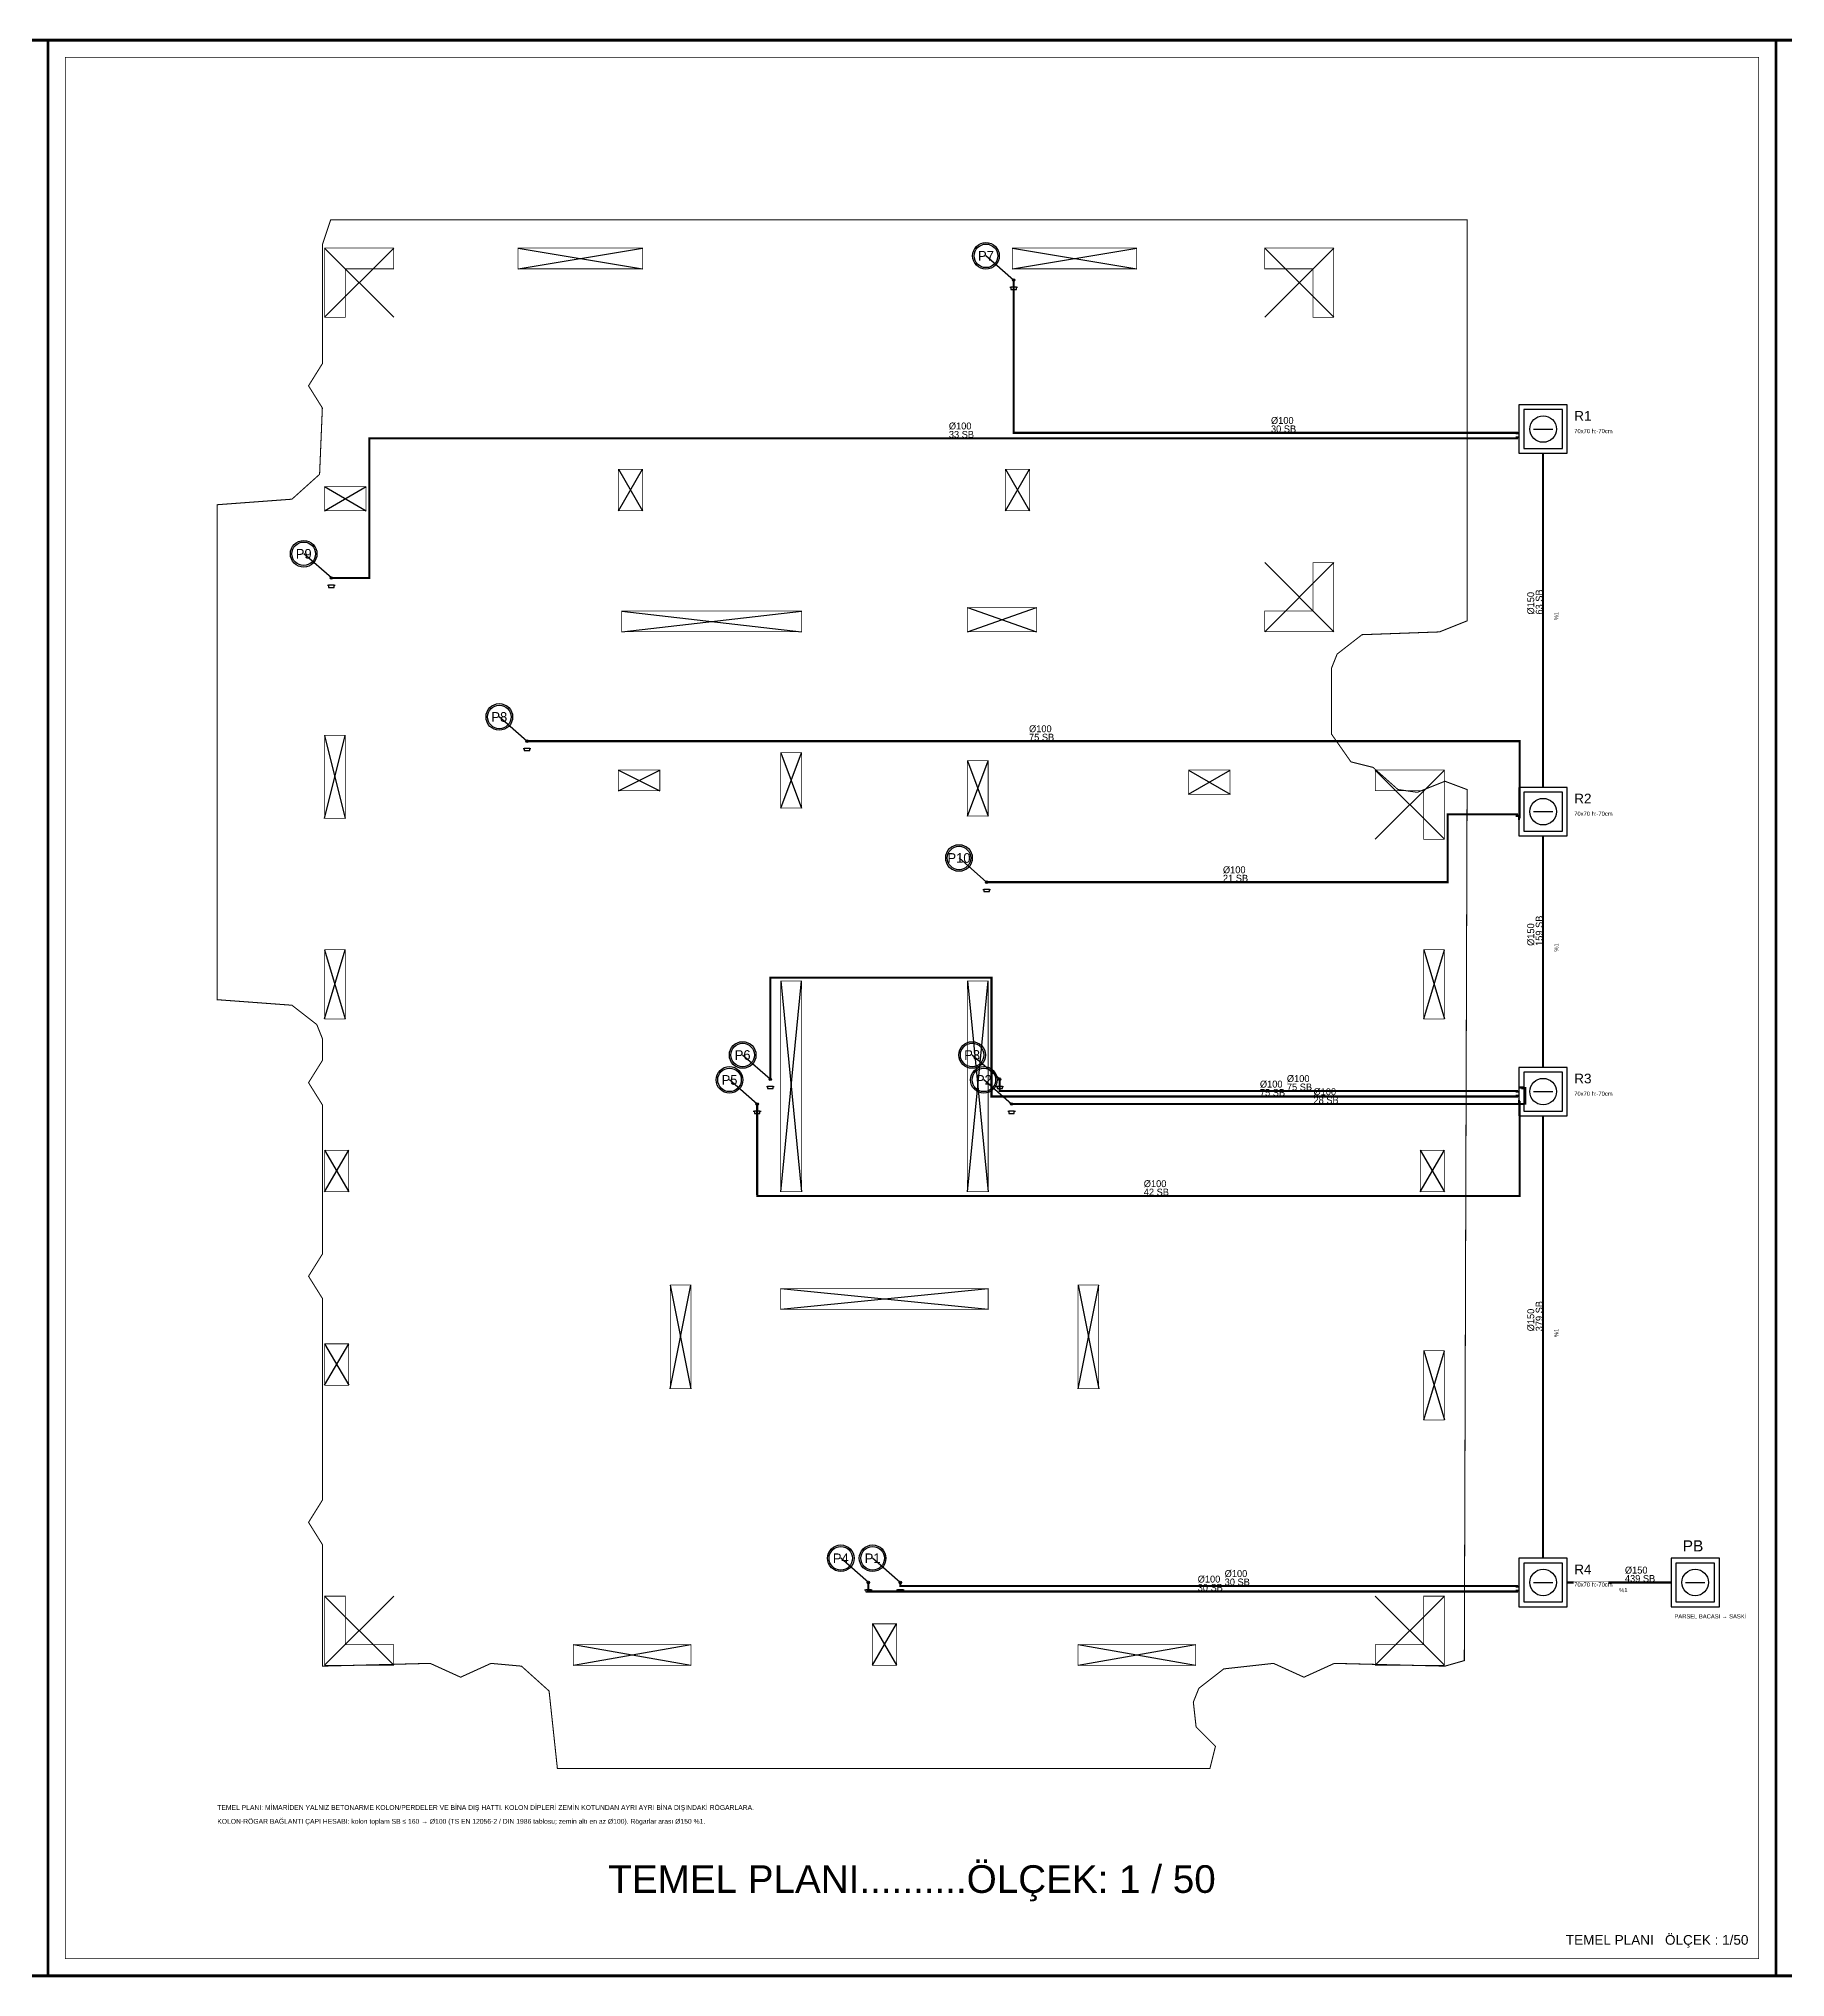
# Model space of a CAD drawing. Header units: centimetres. Extents: x -7420 to 31836, y -2 to 2802.
# Drawn here: x 4987 to 7513, y -2 to 2802 of the extents above; entities that cross this region are included whole.
import ezdxf
from ezdxf.enums import TextEntityAlignment as Align

# ---------------------------------------------------------------- set-up
doc = ezdxf.new("R2010")
doc.units = ezdxf.units.CM
doc.linetypes.add('DASHED', pattern=[18, 12, -6])
doc.linetypes.add('PIS', pattern=[38, 30, -8])
for name, color, linetype in [('ROTAS-BINA-HATTI', 8, 'DASHED'), ('ROTAS-KAT-ADI', 1, 'CONTINUOUS'), ('ROTAS-MIMARI-KOLON', 8, 'CONTINUOUS'), ('ROTAS-PAFTA', 7, 'CONTINUOUS'), ('ROTAS-PIS-SU-BORUSU', 6, 'PIS'), ('ROTAS-PISSU-CAP', 211, 'CONTINUOUS'), ('ROTAS-PISSU-KOLONNO', 211, 'CONTINUOUS'), ('ROTAS-ROGAR', 5, 'CONTINUOUS'), ('ROTAS-TEFRIS', 15, 'CONTINUOUS'), ('ROTAS-YAZI', 7, 'CONTINUOUS')]:
    doc.layers.add(name, color=color, linetype=linetype)
doc.styles.add('ROTAS', font='arial.ttf')

# ---------------------------------------------------------------- blocks, each defined once
blk = doc.blocks.new('ROTAS-PIS-SU-KOLON')
h = blk.add_hatch(color=256)
h.dxf.hatch_style = 1
h.paths.add_polyline_path([(1.5, 0), (1.5, 0.4), (1.3, 0.8), (1.1, 1.1), (0.8, 1.3), (0.4, 1.5), (0, 1.5), (-0.4, 1.5), (-0.8, 1.3), (-1.1, 1.1), (-1.3, 0.8), (-1.5, 0.4), (-1.5, 0), (-1.5, -0.4), (-1.3, -0.8), (-1.1, -1.1), (-0.8, -1.3), (-0.4, -1.5), (0, -1.5), (0.4, -1.5), (0.8, -1.3), (1.1, -1.1), (1.3, -0.8), (1.5, -0.4)])
blk.add_circle((0, 0), 3.5)
blk = doc.blocks.new('ROTAS-KOLON-NO-PIS-SU')
for radius in [27.5, 24.3]:
    blk.add_circle((0, 0), radius)
blk.add_attdef('K', text='', height=20).set_placement((0, 0), align=Align.MIDDLE_CENTER)
blk = doc.blocks.new('ROTAS-PIS-SU-CAP-SB')
for tag, p in [('PSCP_001', (0.83, 1.29)), ('PS_001', (0.83, 0.07))]:
    blk.add_attdef(tag, p, '', height=1)

msp = doc.modelspace()

# ---------------------------------------------------------------- linework, layer by layer
at = {"layer": 'ROTAS-BINA-HATTI', "const_width": 1.5}
msp.add_lwpolyline([(5409, 2540), (7053, 2540), (7053, 1960), (7013, 1944), (6901, 1940), (6865, 1912), (6857, 1892), (6857, 1796), (6885, 1756), (6917, 1748), (6953, 1716), (6981, 1712), (7021, 1728), (7053, 1716), (7049, 456), (7021, 448), (6861, 452), (6817, 432), (6773, 452), (6701, 444), (6665, 416), (6657, 396), (6661, 360), (6689, 332), (6681, 300), (5737, 300), (5725, 412), (5685, 448), (5641, 452), (5597, 432), (5553, 452), (5397, 448), (5397, 624), (5377, 656), (5397, 688), (5397, 980), (5377, 1012), (5397, 1044), (5397, 1260), (5377, 1292), (5397, 1324), (5397, 1356), (5389, 1376), (5353, 1404), (5245, 1412), (5245, 2128), (5353, 2136), (5393, 2172), (5397, 2268), (5377, 2300), (5397, 2332), (5397, 2504), (5409, 2540)], close=True, dxfattribs=at)
at = {"layer": 'ROTAS-MIMARI-KOLON'}
for p, q in [((5400.2, 2399.2), (5500.2, 2499.2)), ((5400.2, 2499.2), (5500.2, 2399.2)), ((5680.2, 2469.2), (5860.2, 2499.2)), ((5680.2, 2499.2), (5860.2, 2469.2)), ((6395.2, 2469.2), (6575.2, 2499.2)), ((6395.2, 2499.2), (6575.2, 2469.2)), ((6760.2, 2399.2), (6860.2, 2499.2)), ((6760.2, 2499.2), (6860.2, 2399.2)), ((5825.2, 2119.2), (5860.2, 2179.2)), ((5825.2, 2179.2), (5860.2, 2119.2)), ((6385.2, 2119.2), (6420.2, 2179.2)), ((6385.2, 2179.2), (6420.2, 2119.2)), ((5400.2, 2119.2), (5460.2, 2154.2)), ((5400.2, 2154.2), (5460.2, 2119.2)), ((6760.2, 1944.2), (6860.2, 2044.2)), ((6760.2, 2044.2), (6860.2, 1944.2)), ((5830.2, 1944.2), (6090.2, 1974.2)), ((5830.2, 1974.2), (6090.2, 1944.2)), ((6330.2, 1944.2), (6430.2, 1979.2)), ((6330.2, 1979.2), (6430.2, 1944.2)), ((5400.2, 1674.2), (5430.2, 1794.2)), ((5400.2, 1794.2), (5430.2, 1674.2)), ((6060.2, 1689.2), (6090.2, 1769.2)), ((6060.2, 1769.2), (6090.2, 1689.2)), ((5825.2, 1714.2), (5885.2, 1744.2)), ((5825.2, 1744.2), (5885.2, 1714.2)), ((6330.2, 1677.6), (6360.2, 1757.6)), ((6330.2, 1757.6), (6360.2, 1677.6)), ((6650.2, 1709.2), (6710.2, 1744.2)), ((6650.2, 1744.2), (6710.2, 1709.2)), ((6920.2, 1644.2), (7020.2, 1744.2)), ((6920.2, 1744.2), (7020.2, 1644.2)), ((5400.2, 1384.2), (5430.2, 1484.2)), ((5400.2, 1484.2), (5430.2, 1384.2)), ((6990.2, 1384.2), (7020.2, 1484.2)), ((6990.2, 1484.2), (7020.2, 1384.2)), ((6060.2, 1134.2), (6090.2, 1439.2)), ((6060.2, 1439.2), (6090.2, 1134.2)), ((6330.2, 1134.2), (6360.2, 1439.2)), ((6330.2, 1439.2), (6360.2, 1134.2)), ((5400.2, 1134.2), (5435.2, 1194.2)), ((5400.2, 1194.2), (5435.2, 1134.2)), ((6985.2, 1134.2), (7020.2, 1194.2)), ((6985.2, 1194.2), (7020.2, 1134.2)), ((5900.2, 849.2), (5930.2, 999.2)), ((5900.2, 999.2), (5930.2, 849.2)), ((6060.2, 964.2), (6360.2, 994.2)), ((6060.2, 994.2), (6360.2, 964.2)), ((6490.2, 849.2), (6520.2, 999.2)), ((6490.2, 999.2), (6520.2, 849.2)), ((5400.2, 854.2), (5435.2, 914.2)), ((5400.2, 914.2), (5435.2, 854.2)), ((6990.2, 804.2), (7020.2, 904.2)), ((6990.2, 904.2), (7020.2, 804.2)), ((5400.2, 449.2), (5500.2, 549.2)), ((5400.2, 549.2), (5500.2, 449.2)), ((6920.2, 449.2), (7020.2, 549.2)), ((6920.2, 549.2), (7020.2, 449.2)), ((6192.7, 449.2), (6227.7, 509.2)), ((6192.7, 509.2), (6227.7, 449.2)), ((5760.2, 449.2), (5930.2, 479.2)), ((5760.2, 479.2), (5930.2, 449.2)), ((6490.2, 449.2), (6660.2, 479.2)), ((6490.2, 479.2), (6660.2, 449.2))]:
    msp.add_line(p, q, dxfattribs=at)
at = {"layer": 'ROTAS-MIMARI-KOLON', "const_width": 1}
for points in [[(5500.2, 2499.2), (5500.2, 2469.2), (5430.2, 2469.2), (5430.2, 2399.2), (5400.2, 2399.2), (5400.2, 2499.2), (5500.2, 2499.2)], [(5860.2, 2499.2), (5860.2, 2469.2), (5680.2, 2469.2), (5680.2, 2499.2), (5860.2, 2499.2)], [(6575.2, 2499.2), (6575.2, 2469.2), (6395.2, 2469.2), (6395.2, 2499.2), (6575.2, 2499.2)], [(6860.2, 2499.2), (6860.2, 2399.2), (6830.2, 2399.2), (6830.2, 2469.2), (6760.2, 2469.2), (6760.2, 2499.2), (6860.2, 2499.2)], [(5860.2, 2179.2), (5860.2, 2119.2), (5825.2, 2119.2), (5825.2, 2179.2), (5860.2, 2179.2)], [(6420.2, 2179.2), (6420.2, 2119.2), (6385.2, 2119.2), (6385.2, 2179.2), (6420.2, 2179.2)], [(5460.2, 2154.2), (5460.2, 2119.2), (5400.2, 2119.2), (5400.2, 2154.2), (5460.2, 2154.2)], [(6860.2, 2044.2), (6860.2, 1944.2), (6760.2, 1944.2), (6760.2, 1974.2), (6830.2, 1974.2), (6830.2, 2044.2), (6860.2, 2044.2)], [(6090.2, 1974.2), (6090.2, 1944.2), (5830.2, 1944.2), (5830.2, 1974.2), (6090.2, 1974.2)], [(6430.2, 1979.2), (6430.2, 1944.2), (6330.2, 1944.2), (6330.2, 1979.2), (6430.2, 1979.2)], [(5430.2, 1794.2), (5430.2, 1674.2), (5400.2, 1674.2), (5400.2, 1794.2), (5430.2, 1794.2)], [(6090.2, 1769.2), (6090.2, 1689.2), (6060.2, 1689.2), (6060.2, 1769.2), (6090.2, 1769.2)], [(5885.2, 1744.2), (5885.2, 1714.2), (5825.2, 1714.2), (5825.2, 1744.2), (5885.2, 1744.2)], [(6360.2, 1757.6), (6360.2, 1677.6), (6330.2, 1677.6), (6330.2, 1757.6), (6360.2, 1757.6)], [(6710.2, 1744.2), (6710.2, 1709.2), (6650.2, 1709.2), (6650.2, 1744.2), (6710.2, 1744.2)], [(7020.2, 1744.2), (7020.2, 1644.2), (6990.2, 1644.2), (6990.2, 1714.2), (6920.2, 1714.2), (6920.2, 1744.2), (7020.2, 1744.2)], [(5430.2, 1484.2), (5430.2, 1384.2), (5400.2, 1384.2), (5400.2, 1484.2), (5430.2, 1484.2)], [(7020.2, 1484.2), (7020.2, 1384.2), (6990.2, 1384.2), (6990.2, 1484.2), (7020.2, 1484.2)], [(6090.2, 1439.2), (6090.2, 1134.2), (6060.2, 1134.2), (6060.2, 1439.2), (6090.2, 1439.2)], [(6360.2, 1439.2), (6360.2, 1134.2), (6330.2, 1134.2), (6330.2, 1439.2), (6360.2, 1439.2)], [(5435.2, 1194.2), (5435.2, 1134.2), (5400.2, 1134.2), (5400.2, 1194.2), (5435.2, 1194.2)], [(7020.2, 1194.2), (7020.2, 1134.2), (6985.2, 1134.2), (6985.2, 1194.2), (7020.2, 1194.2)], [(5930.2, 999.2), (5930.2, 849.2), (5900.2, 849.2), (5900.2, 999.2), (5930.2, 999.2)], [(6360.2, 964.2), (6060.2, 964.2), (6060.2, 994.2), (6360.2, 994.2), (6360.2, 964.2)], [(6520.2, 999.2), (6520.2, 849.2), (6490.2, 849.2), (6490.2, 999.2), (6520.2, 999.2)], [(5435.2, 914.2), (5435.2, 854.2), (5400.2, 854.2), (5400.2, 914.2), (5435.2, 914.2)], [(7020.2, 904.2), (7020.2, 804.2), (6990.2, 804.2), (6990.2, 904.2), (7020.2, 904.2)], [(5430.2, 549.2), (5430.2, 479.2), (5500.2, 479.2), (5500.2, 449.2), (5400.2, 449.2), (5400.2, 549.2), (5430.2, 549.2)], [(7020.2, 549.2), (7020.2, 449.2), (6920.2, 449.2), (6920.2, 479.2), (6990.2, 479.2), (6990.2, 549.2), (7020.2, 549.2)], [(6227.7, 509.2), (6227.7, 449.2), (6192.7, 449.2), (6192.7, 509.2), (6227.7, 509.2)], [(5930.2, 479.2), (5930.2, 449.2), (5760.2, 449.2), (5760.2, 479.2), (5930.2, 479.2)], [(6660.2, 479.2), (6660.2, 449.2), (6490.2, 449.2), (6490.2, 479.2), (6660.2, 479.2)]]:
    msp.add_lwpolyline(points, close=True, dxfattribs=at)
at = {"layer": 'ROTAS-PAFTA'}
for points, const_width in [([(2500, 0), (5000, 0), (5000, 2800), (2500, 2800)], 4), ([(5000, 0), (7500, 0), (7500, 2800), (5000, 2800)], 4), ([(7500, 0), (10000, 0), (10000, 2800), (7500, 2800)], 4), ([(5025, 25), (7475, 25), (7475, 2775), (5025, 2775)], 1)]:
    msp.add_lwpolyline(points, close=True, dxfattribs=dict(at, const_width=const_width))
at = {"layer": 'ROTAS-PIS-SU-BORUSU'}
for p, q in [((6391.4, 2442.6), (6392.9, 2442.6)), ((6401.1, 2442.6), (6402.6, 2442.6)), ((5404.4, 2011.6), (5405.9, 2011.6)), ((5414.1, 2011.6), (5415.6, 2011.6)), ((5687.4, 1775.6), (5688.9, 1775.6)), ((5697.1, 1775.6), (5698.6, 1775.6)), ((6352.4, 1571.6), (6353.9, 1571.6)), ((6362.1, 1571.6), (6363.6, 1571.6)), ((6039.4, 1286.6), (6040.9, 1286.6)), ((6049.1, 1286.6), (6050.6, 1286.6)), ((6371.4, 1286.6), (6372.9, 1286.6)), ((6381.1, 1286.6), (6382.6, 1286.6)), ((6020.4, 1250.6), (6021.9, 1250.6)), ((6030.1, 1250.6), (6031.6, 1250.6)), ((6388.4, 1250.6), (6389.9, 1250.6)), ((6398.1, 1250.6), (6399.6, 1250.6)), ((6181.4, 558.6), (6182.9, 558.6)), ((6191.1, 558.6), (6192.6, 558.6)), ((6227.4, 558.6), (6228.9, 558.6)), ((6237.1, 558.6), (6238.6, 558.6))]:
    msp.add_line(p, q, dxfattribs=at)
for points in [[(6393, 2439.4), (6401, 2439.4), (6401, 2442.6), (6393, 2442.6)], [(5406, 2008.4), (5414, 2008.4), (5414, 2011.6), (5406, 2011.6)], [(5689, 1772.4), (5697, 1772.4), (5697, 1775.6), (5689, 1775.6)], [(6354, 1568.4), (6362, 1568.4), (6362, 1571.6), (6354, 1571.6)], [(6041, 1283.4), (6049, 1283.4), (6049, 1286.6), (6041, 1286.6)], [(6373, 1283.4), (6381, 1283.4), (6381, 1286.6), (6373, 1286.6)], [(6022, 1247.4), (6030, 1247.4), (6030, 1250.6), (6022, 1250.6)], [(6390, 1247.4), (6398, 1247.4), (6398, 1250.6), (6390, 1250.6)], [(6183, 555.4), (6191, 555.4), (6191, 558.6), (6183, 558.6)], [(6229, 555.4), (6237, 555.4), (6237, 558.6), (6229, 558.6)]]:
    msp.add_lwpolyline(points, close=True, dxfattribs=at)
at = {"layer": 'ROTAS-PIS-SU-BORUSU', "const_width": 3}
for points in [[(6397, 2453), (6397, 2232), (7125, 2232), (7125, 2231.5), (7128, 2231.5)], [(5410, 2022), (5465, 2022), (5465, 2224), (7125, 2224), (7125, 2225.5), (7128, 2225.5)], [(7163, 2202.5), (7163, 1719)], [(5693, 1786), (7129, 1786), (7129, 1676), (7128, 1676), (7128, 1672)], [(6358, 1582), (7025, 1582), (7025, 1680), (7125, 1680), (7125, 1678), (7128, 1678)], [(7163, 1649), (7163, 1314)], [(6045, 1297), (6045, 1444), (6365, 1444), (6365, 1272), (7125, 1272), (7125, 1273), (7128, 1273)], [(6377, 1297), (6377, 1280), (7125, 1280), (7125, 1279), (7128, 1279)], [(6026, 1261), (6026, 1128), (6025, 1128), (7129, 1128), (7129, 1264), (7128, 1264), (7128, 1267)], [(6394, 1261), (7137, 1261), (7137, 1260), (7137, 1284), (7133, 1284), (7133, 1285), (7128, 1285)], [(7163, 1244), (7163, 604)], [(6187, 569), (6187, 556), (6185, 556), (7125, 556), (7125, 557), (7128, 557)], [(6233, 569), (6233, 564), (7125, 564), (7125, 563), (7128, 563)], [(7198, 569), (7348, 569)]]:
    msp.add_lwpolyline(points, dxfattribs=at)
at = {"layer": 'ROTAS-PISSU-KOLONNO'}
for p, q in [((6397, 2453), (6357, 2488)), ((5410, 2022), (5370, 2057)), ((5693, 1786), (5653, 1821)), ((6358, 1582), (6318, 1617)), ((6045, 1297), (6005, 1332)), ((6377, 1297), (6337, 1332)), ((6026, 1261), (5986, 1296)), ((6394, 1261), (6354, 1296)), ((6187, 569), (6147, 604)), ((6233, 569), (6193, 604))]:
    msp.add_line(p, q, dxfattribs=at)
at = {"layer": 'ROTAS-ROGAR'}
for p, q in [((7149, 2237.5), (7177, 2237.5)), ((7149, 1684), (7177, 1684)), ((7149, 1279), (7177, 1279)), ((7149, 569), (7177, 569)), ((7369, 569), (7397, 569))]:
    msp.add_line(p, q, dxfattribs=at)
for points in [[(7128, 2202.5), (7198, 2202.5), (7198, 2272.5), (7128, 2272.5)], [(7135, 2209.5), (7191, 2209.5), (7191, 2265.5), (7135, 2265.5)], [(7128, 1649), (7198, 1649), (7198, 1719), (7128, 1719)], [(7135, 1656), (7191, 1656), (7191, 1712), (7135, 1712)], [(7128, 1244), (7198, 1244), (7198, 1314), (7128, 1314)], [(7135, 1251), (7191, 1251), (7191, 1307), (7135, 1307)], [(7128, 534), (7198, 534), (7198, 604), (7128, 604)], [(7135, 541), (7191, 541), (7191, 597), (7135, 597)], [(7348, 534), (7418, 534), (7418, 604), (7348, 604)], [(7355, 541), (7411, 541), (7411, 597), (7355, 597)]]:
    msp.add_lwpolyline(points, close=True, dxfattribs=at)
for centre in [(7163, 2237.5), (7163, 1684), (7163, 1279), (7163, 569), (7383, 569)]:
    msp.add_circle(centre, 19.2, dxfattribs=at)

# ---------------------------------------------------------------- block references
at = {"layer": 'ROTAS-TEFRIS'}
ref = msp.add_blockref('ROTAS-KOLON-NO-PIS-SU', (6357, 2488), dxfattribs=dict(at, xscale=0.7, yscale=0.7))
ref.add_attrib('K', 'P7', dxfattribs={"height": 14}).set_placement((6357, 2488), align=Align.MIDDLE_CENTER)
at = {"layer": 'ROTAS-TEFRIS', "xscale": 0.5, "yscale": 0.5}
for p in [(6397, 2453), (5410, 2022), (5693, 1786), (6358, 1582), (6045, 1297), (6377, 1297), (6026, 1261), (6394, 1261), (6187, 569), (6233, 569)]:
    msp.add_blockref('ROTAS-PIS-SU-KOLON', p, dxfattribs=at)
at = {"layer": 'ROTAS-TEFRIS'}
ref = msp.add_blockref('ROTAS-PIS-SU-CAP-SB', (6295, 2224), dxfattribs=dict(at, xscale=10, yscale=10))
ref.add_attrib('PSCP_001', 'Ø100', (6303.3, 2236.9), dxfattribs={"height": 10})
ref.add_attrib('PS_001', '33 SB', (6303.3, 2224.7), dxfattribs={"height": 10})
ref = msp.add_blockref('ROTAS-PIS-SU-CAP-SB', (6761, 2232), dxfattribs=dict(at, xscale=10, yscale=10))
ref.add_attrib('PSCP_001', 'Ø100', (6769.3, 2244.9), dxfattribs={"height": 10})
ref.add_attrib('PS_001', '30 SB', (6769.3, 2232.7), dxfattribs={"height": 10})
ref = msp.add_blockref('ROTAS-KOLON-NO-PIS-SU', (5370, 2057), dxfattribs=dict(at, xscale=0.7, yscale=0.7))
ref.add_attrib('K', 'P9', dxfattribs={"height": 14}).set_placement((5370, 2057), align=Align.MIDDLE_CENTER)
ref = msp.add_blockref('ROTAS-PIS-SU-CAP-SB', (7163, 1960.8), dxfattribs=dict(at, xscale=10, yscale=10, rotation=90))
ref.add_attrib('PSCP_001', 'Ø150', (7150.1, 1969.1), dxfattribs={"height": 10, "rotation": 90})
ref.add_attrib('PS_001', '63 SB', (7162.3, 1969.1), dxfattribs={"height": 10, "rotation": 90})
ref = msp.add_blockref('ROTAS-KOLON-NO-PIS-SU', (5653, 1821), dxfattribs=dict(at, xscale=0.7, yscale=0.7))
ref.add_attrib('K', 'P8', dxfattribs={"height": 14}).set_placement((5653, 1821), align=Align.MIDDLE_CENTER)
ref = msp.add_blockref('ROTAS-PIS-SU-CAP-SB', (6411, 1786), dxfattribs=dict(at, xscale=10, yscale=10))
ref.add_attrib('PSCP_001', 'Ø100', (6419.3, 1798.9), dxfattribs={"height": 10})
ref.add_attrib('PS_001', '75 SB', (6419.3, 1786.7), dxfattribs={"height": 10})
ref = msp.add_blockref('ROTAS-KOLON-NO-PIS-SU', (6318, 1617), dxfattribs=dict(at, xscale=0.7, yscale=0.7))
ref.add_attrib('K', 'P10', dxfattribs={"height": 14}).set_placement((6318, 1617), align=Align.MIDDLE_CENTER)
ref = msp.add_blockref('ROTAS-PIS-SU-CAP-SB', (6691.5, 1582), dxfattribs=dict(at, xscale=10, yscale=10))
ref.add_attrib('PSCP_001', 'Ø100', (6699.8, 1594.9), dxfattribs={"height": 10})
ref.add_attrib('PS_001', '21 SB', (6699.8, 1582.7), dxfattribs={"height": 10})
ref = msp.add_blockref('ROTAS-PIS-SU-CAP-SB', (7163, 1481.5), dxfattribs=dict(at, xscale=10, yscale=10, rotation=90))
ref.add_attrib('PSCP_001', 'Ø150', (7150.1, 1489.8), dxfattribs={"height": 10, "rotation": 90})
ref.add_attrib('PS_001', '159 SB', (7162.3, 1489.8), dxfattribs={"height": 10, "rotation": 90})
ref = msp.add_blockref('ROTAS-KOLON-NO-PIS-SU', (6005, 1332), dxfattribs=dict(at, xscale=0.7, yscale=0.7))
ref.add_attrib('K', 'P6', dxfattribs={"height": 14}).set_placement((6005, 1332), align=Align.MIDDLE_CENTER)
ref = msp.add_blockref('ROTAS-KOLON-NO-PIS-SU', (6337, 1332), dxfattribs=dict(at, xscale=0.7, yscale=0.7))
ref.add_attrib('K', 'P3', dxfattribs={"height": 14}).set_placement((6337, 1332), align=Align.MIDDLE_CENTER)
ref = msp.add_blockref('ROTAS-KOLON-NO-PIS-SU', (5986, 1296), dxfattribs=dict(at, xscale=0.7, yscale=0.7))
ref.add_attrib('K', 'P5', dxfattribs={"height": 14}).set_placement((5986, 1296), align=Align.MIDDLE_CENTER)
ref = msp.add_blockref('ROTAS-KOLON-NO-PIS-SU', (6354, 1296), dxfattribs=dict(at, xscale=0.7, yscale=0.7))
ref.add_attrib('K', 'P2', dxfattribs={"height": 14}).set_placement((6354, 1296), align=Align.MIDDLE_CENTER)
ref = msp.add_blockref('ROTAS-PIS-SU-CAP-SB', (6745, 1272), dxfattribs=dict(at, xscale=10, yscale=10))
ref.add_attrib('PSCP_001', 'Ø100', (6753.3, 1284.9), dxfattribs={"height": 10})
ref.add_attrib('PS_001', '75 SB', (6753.3, 1272.7), dxfattribs={"height": 10})
ref = msp.add_blockref('ROTAS-PIS-SU-CAP-SB', (6784, 1280), dxfattribs=dict(at, xscale=10, yscale=10))
ref.add_attrib('PSCP_001', 'Ø100', (6792.3, 1292.9), dxfattribs={"height": 10})
ref.add_attrib('PS_001', '75 SB', (6792.3, 1280.7), dxfattribs={"height": 10})
ref = msp.add_blockref('ROTAS-PIS-SU-CAP-SB', (6822.5, 1261), dxfattribs=dict(at, xscale=10, yscale=10))
ref.add_attrib('PSCP_001', 'Ø100', (6830.8, 1273.9), dxfattribs={"height": 10})
ref.add_attrib('PS_001', '28 SB', (6830.8, 1261.7), dxfattribs={"height": 10})
ref = msp.add_blockref('ROTAS-PIS-SU-CAP-SB', (6577, 1128), dxfattribs=dict(at, xscale=10, yscale=10))
ref.add_attrib('PSCP_001', 'Ø100', (6585.3, 1140.9), dxfattribs={"height": 10})
ref.add_attrib('PS_001', '42 SB', (6585.3, 1128.7), dxfattribs={"height": 10})
ref = msp.add_blockref('ROTAS-PIS-SU-CAP-SB', (7163, 924), dxfattribs=dict(at, xscale=10, yscale=10, rotation=90))
ref.add_attrib('PSCP_001', 'Ø150', (7150.1, 932.3), dxfattribs={"height": 10, "rotation": 90})
ref.add_attrib('PS_001', '379 SB', (7162.3, 932.3), dxfattribs={"height": 10, "rotation": 90})
ref = msp.add_blockref('ROTAS-KOLON-NO-PIS-SU', (6147, 604), dxfattribs=dict(at, xscale=0.7, yscale=0.7))
ref.add_attrib('K', 'P4', dxfattribs={"height": 14}).set_placement((6147, 604), align=Align.MIDDLE_CENTER)
ref = msp.add_blockref('ROTAS-KOLON-NO-PIS-SU', (6193, 604), dxfattribs=dict(at, xscale=0.7, yscale=0.7))
ref.add_attrib('K', 'P1', dxfattribs={"height": 14}).set_placement((6193, 604), align=Align.MIDDLE_CENTER)
ref = msp.add_blockref('ROTAS-PIS-SU-CAP-SB', (7273, 569), dxfattribs=dict(at, xscale=10, yscale=10))
ref.add_attrib('PSCP_001', 'Ø150', (7281.3, 581.9), dxfattribs={"height": 10})
ref.add_attrib('PS_001', '439 SB', (7281.3, 569.7), dxfattribs={"height": 10})
ref = msp.add_blockref('ROTAS-PIS-SU-CAP-SB', (6655, 556), dxfattribs=dict(at, xscale=10, yscale=10))
ref.add_attrib('PSCP_001', 'Ø100', (6663.3, 568.9), dxfattribs={"height": 10})
ref.add_attrib('PS_001', '30 SB', (6663.3, 556.7), dxfattribs={"height": 10})
ref = msp.add_blockref('ROTAS-PIS-SU-CAP-SB', (6694, 564), dxfattribs=dict(at, xscale=10, yscale=10))
ref.add_attrib('PSCP_001', 'Ø100', (6702.3, 576.9), dxfattribs={"height": 10})
ref.add_attrib('PS_001', '30 SB', (6702.3, 564.7), dxfattribs={"height": 10})

# ---------------------------------------------------------------- texts
at = {"layer": 'ROTAS-KAT-ADI', "style": 'ROTAS'}
msp.add_text('TEMEL PLANI..........ÖLÇEK: 1 / 50', height=40, dxfattribs=at).set_placement((6250, 120), align=Align.CENTER)
at = {"layer": 'ROTAS-PAFTA', "style": 'ROTAS'}
msp.add_text('TEMEL PLANI   ÖLÇEK : 1/50', height=14, dxfattribs=at).set_placement((7460, 45), align=Align.RIGHT)
at = {"layer": 'ROTAS-PISSU-CAP', "style": 'ROTAS'}
for p in [(7185, 1960.8), (7185, 1481.5), (7185, 924)]:
    msp.add_text('%1', height=6, rotation=90, dxfattribs=at).set_placement(p)
msp.add_text('%1', height=6, dxfattribs=at).set_placement((7273, 555))
at = {"layer": 'ROTAS-ROGAR', "style": 'ROTAS'}
for s, height, p in [('R1', 14, (7208, 2249.5)), ('70x70 h:-70cm', 6, (7208, 2231.5)), ('70x70 h:-70cm', 6, (7208, 1678)), ('R2', 14, (7208, 1696)), ('R3', 14, (7208, 1291)), ('70x70 h:-70cm', 6, (7208, 1273)), ('PB', 16, (7365, 614)), ('PARSEL BACASI → SASKİ', 6, (7353, 517))]:
    msp.add_text(s, height=height, dxfattribs=at).set_placement(p)
at = {"layer": 'ROTAS-YAZI', "style": 'ROTAS'}
for s, p in [('TEMEL PLANI: MİMARİDEN YALNIZ BETONARME KOLON/PERDELER VE BİNA DIŞ HATTI. KOLON DİPLERİ ZEMİN KOTUNDAN AYRI AYRI BİNA DIŞINDAKİ RÖGARLARA.', (5245, 240)), ('KOLON-RÖGAR BAĞLANTI ÇAPI HESABI: kolon toplam SB ≤ 160 → Ø100 (TS EN 12056-2 / DIN 1986 tablosu; zemin altı en az Ø100). Rögarlar arası Ø150 %1.', (5245, 220))]:
    msp.add_text(s, height=7, dxfattribs=at).set_placement(p)

# ---------------------------------------------------------------- next in the draw order: wipeouts: each hides what was drawn before it
msp.add_wipeout([(7257.4, 562), (7207, 562), (7207, 570), (7257.4, 570)])

# ---------------------------------------------------------------- next in the draw order: texts
at = {"layer": 'ROTAS-ROGAR', "style": 'ROTAS'}
for s, height, p in [('R4', 14, (7208, 581)), ('70x70 h:-70cm', 6, (7208, 563))]:
    msp.add_text(s, height=height, dxfattribs=at).set_placement(p)

doc.saveas('drawing.dxf')
